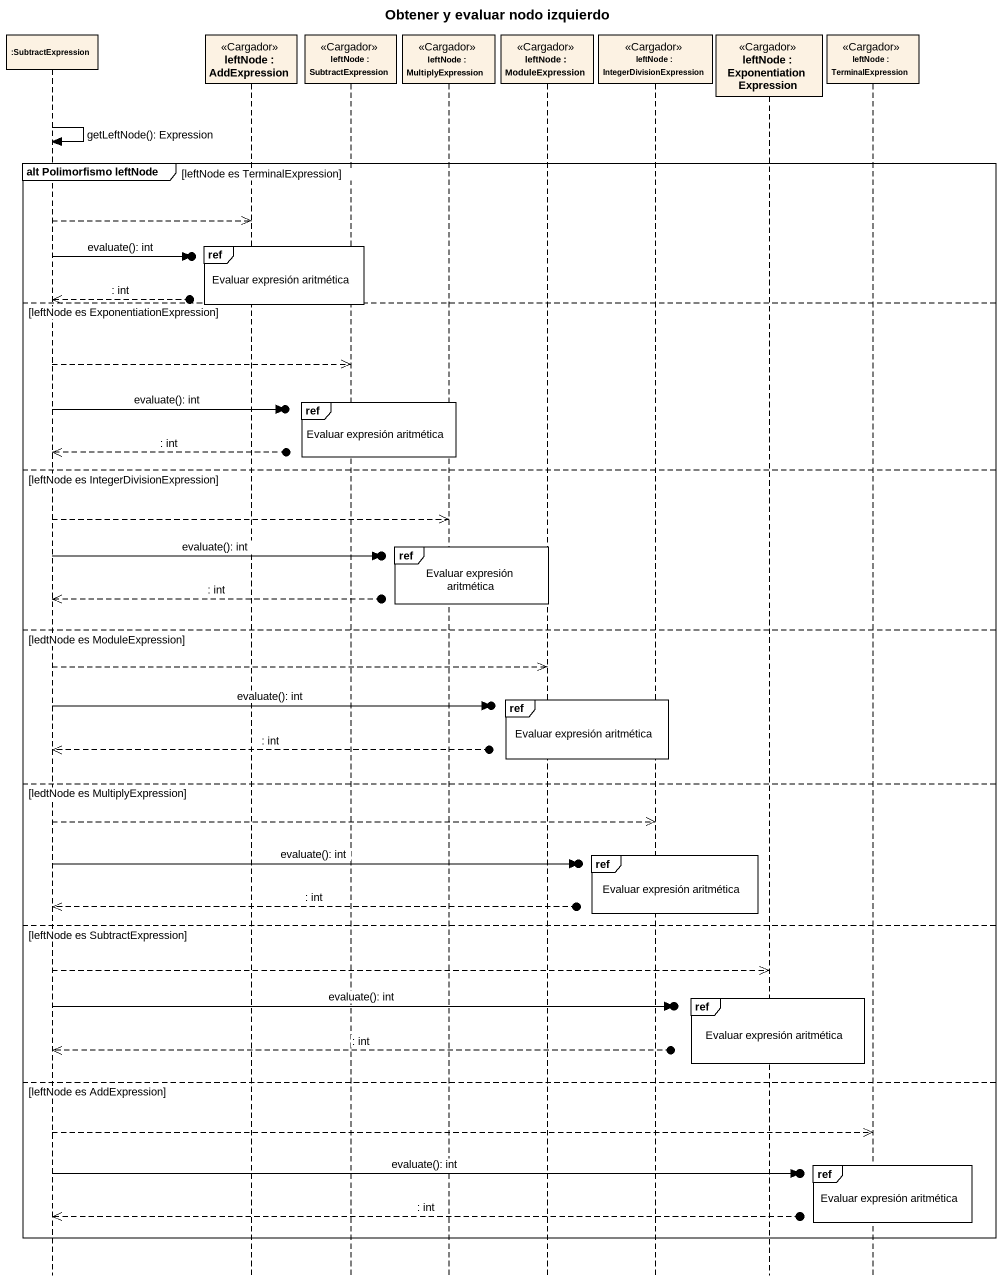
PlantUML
@startuml
title Obtener y evaluar nodo izquierdo
hide footbox
participant ":SubtractExpression" as SubtractExpression
participant "leftNode : AddExpression" as leftNode <<Cargador>>
participant "leftNode : SubtractExpression" as leftNode_2 <<Cargador>>
participant "leftNode : MultiplyExpression" as leftNode_3 <<Cargador>>
participant "leftNode : ModuleExpression" as leftNode_4 <<Cargador>>
participant "leftNode : IntegerDivisionExpression" as leftNode_5 <<Cargador>>
participant "leftNode : ExponentiationExpression" as leftNode_6 <<Cargador>>
participant "leftNode : TerminalExpression" as leftNode_7 <<Cargador>>

SubtractExpression -> SubtractExpression : getLeftNode(): Expression
group alt Polimorfismo leftNode [leftNode es TerminalExpression]
  SubtractExpression -->> leftNode
  ref over leftNode, leftNode_2 : Evaluar expresión aritmética
  SubtractExpression ->o] : evaluate(): int
  SubtractExpression <<--o] : : int
else leftNode es ExponentiationExpression
  SubtractExpression -->> leftNode_2
  ref over leftNode_2, leftNode_3 : Evaluar expresión aritmética
  SubtractExpression ->o] : evaluate(): int
  SubtractExpression <<--o] : : int
else leftNode es IntegerDivisionExpression
  SubtractExpression -->> leftNode_3
  ref over leftNode_3, leftNode_4 : Evaluar expresión aritmética
  SubtractExpression ->o] : evaluate(): int
  SubtractExpression <<--o] : : int
else ledtNode es ModuleExpression
  SubtractExpression -->> leftNode_4
  ref over leftNode_4, leftNode_5 : Evaluar expresión aritmética
  SubtractExpression ->o] : evaluate(): int
  SubtractExpression <<--o] : : int
else ledtNode es MultiplyExpression
  SubtractExpression -->> leftNode_5
  ref over leftNode_5 : Evaluar expresión aritmética
  SubtractExpression ->o] : evaluate(): int
  SubtractExpression <<--o] : : int
else leftNode es SubtractExpression
  SubtractExpression -->> leftNode_6
  ref over leftNode_6 : Evaluar expresión aritmética
  SubtractExpression ->o] : evaluate(): int
  SubtractExpression <<--o] : : int
else leftNode es AddExpression
  SubtractExpression -->> leftNode_7
  ref over leftNode_7 : Evaluar expresión aritmética
  SubtractExpression ->o] : evaluate(): int
  SubtractExpression <<--o] : : int
end
@enduml
